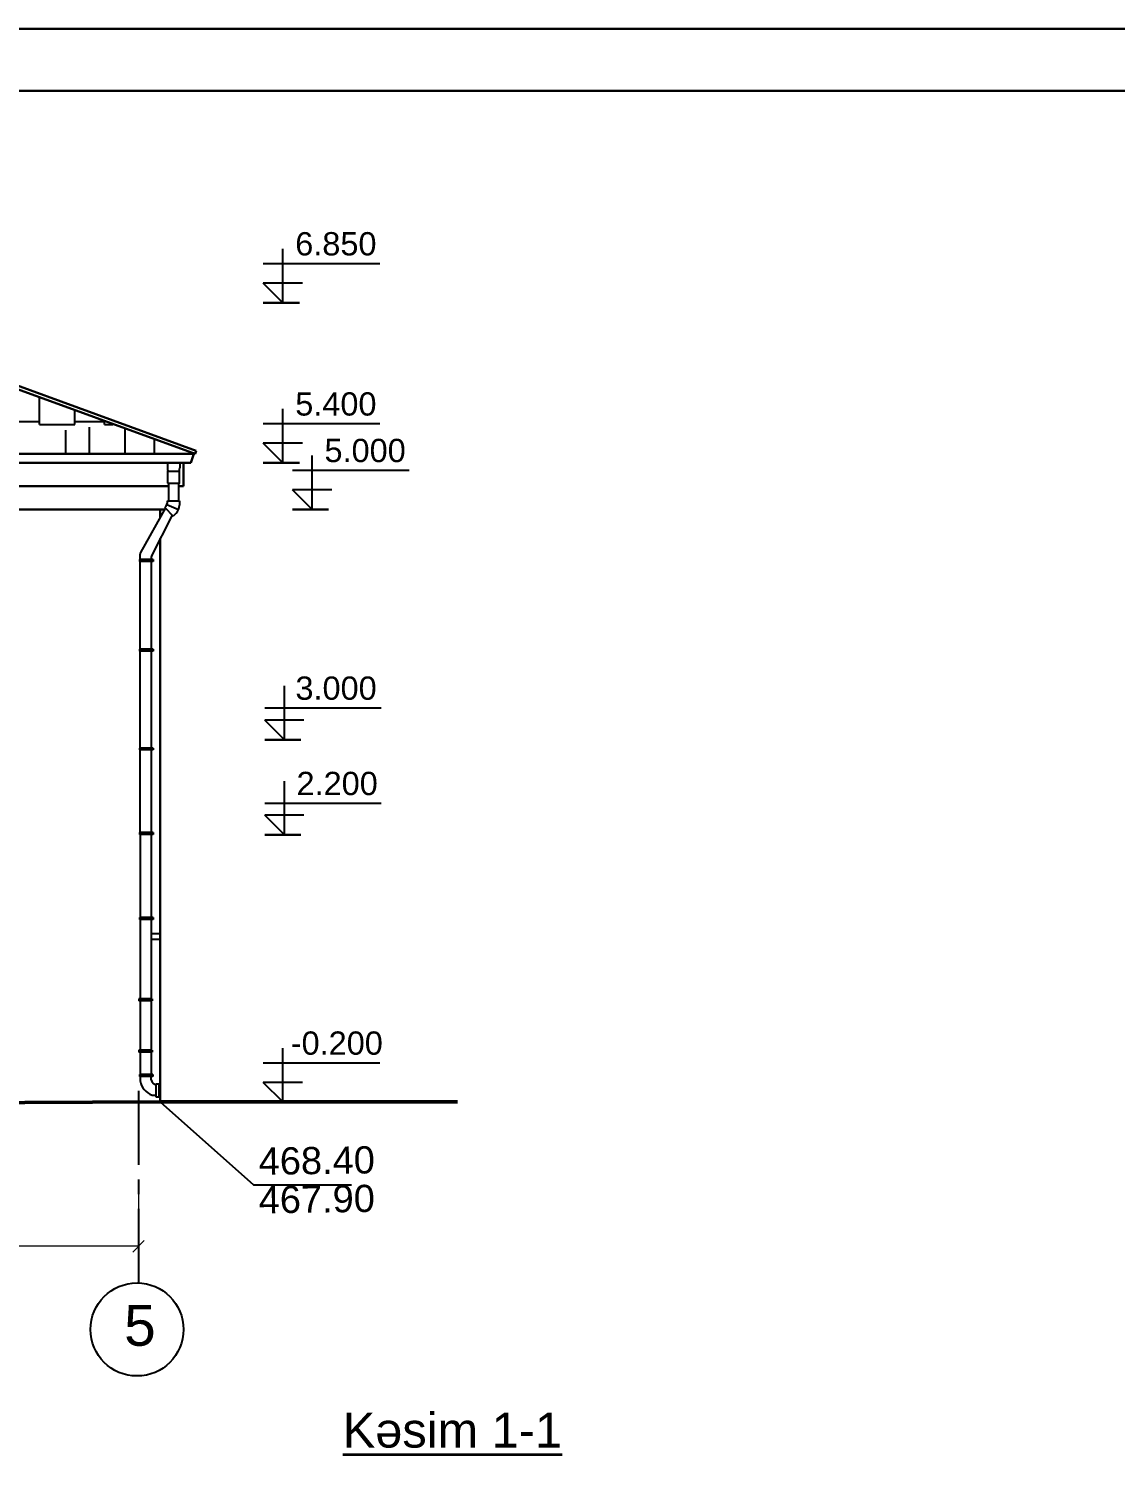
# Model space of a CAD drawing. Header units: millimetres. Extents: x 120281 to 1416367021, y -641565767 to 918373.
# Drawn here: x 1116920 to 1126264, y 816509 to 828936 of the extents above; entities that cross this region are included whole.
import ezdxf

# ---------------------------------------------------------------- set-up
doc = ezdxf.new("R2010")
doc.units = ezdxf.units.MM
doc.linetypes.add('CENTER', pattern=[50.8, 31.75, -6.35, 6.35, -6.35])
for name, color, linetype, lineweight in [('Kunc stamp_n_n yaz_s__Ном._пера__7', 7, 'Continuous', 35), ('Layer2', 7, 'Continuous', 13), ('Sahə rəqəminin xətti', 240, 'Continuous', 30), ('Xar. ölcülər.-1', 230, 'Continuous', 15), ('аракясмя', 130, 'Continuous', 20), ('оси', 85, 'CENTER', 9), ('размер', 90, 'Continuous', 40), ('размер 1', 6, 'Continuous', 15), ('размер2', 210, 'Continuous', 15)]:
    doc.layers.add(name, color=color, linetype=linetype, lineweight=lineweight)
doc.layers.add('Оболочка - Крыша_Pen_No__92', color=23, linetype='Continuous', lineweight=13, true_color=0xbf8080)
doc.styles.add('ARIAL', font='arial.ttf')
doc.styles.get("Standard").update_dxf_attribs({"font": 'arial.ttf'})
doc.styles.add('style5', font='times.ttf', dxfattribs={"height": 400})
doc.styles.add('Times New  Roman', font='times.ttf')
doc.dimstyles.new('250', dxfattribs={"dimtxt": 370, "dimasz": 100, "dimexe": 1.25, "dimexo": 0.625, "dimgap": 60, "dimtad": 1, "dimtxsty": 'Times New  Roman', "dimblk": 'OBLIQUE', "dimcen": 2.5, "dimadec": 0, "dimazin": 0, "dimtfac": 1, "dimtix": 1, "dimtmove": 0, "dimatfit": 3, "dimldrblk": 'OBLIQUE', "dimfxl": 1, "dimlwd": 0, "dimlwe": 0, "dimarcsym": 0})

# ---------------------------------------------------------------- blocks, each defined once
blk = doc.blocks.new('_Oblique')
at = {"color": 0, "linetype": 'ByBlock', "lineweight": -2}
blk.add_line((-0.5, -0.5), (0.5, 0.5), dxfattribs=at)
blk = doc.blocks.new('*D569')
at = {"layer": 'Defpoints', "color": 0, "lineweight": 53, "transparency": 16777216}
for p in [(1117863, 818972), (1097863, 818863), (1097863, 818469)]:
    blk.add_point(p, dxfattribs=at)
at = {"layer": 'Xar. ölcülər.-1', "color": 0, "lineweight": 0, "transparency": 16777216}
for p, q in [((1117863, 818972), (1117863, 818468)), ((1097863, 818863), (1097863, 818468)), ((1117863, 818469), (1097863, 818469))]:
    blk.add_line(p, q, dxfattribs=at)
at = {"layer": 'Xar. ölcülər.-1', "color": 0, "lineweight": 0, "transparency": 16777216, "xscale": 100, "yscale": 100, "zscale": 100, "rotation": 180}
blk.add_blockref('_Oblique', (1097863, 818469), dxfattribs=at)
at = {"layer": 'Xar. ölcülər.-1', "color": 0, "lineweight": 0, "transparency": 16777216, "xscale": 100, "yscale": 100, "zscale": 100}
blk.add_blockref('_Oblique', (1117863, 818469), dxfattribs=at)
at = {"layer": 'Xar. ölcülər.-1', "color": 0, "lineweight": 20, "transparency": 16777216, "insert": (1107863, 818621), "char_height": 180, "attachment_point": 5, "style": 'ARIAL'}
blk.add_mtext('20000', dxfattribs=at)

msp = doc.modelspace()

# ---------------------------------------------------------------- hatches: boundary and pattern name
at = {"layer": 'размер', "lineweight": 25}
h = msp.add_hatch(dxfattribs=at)
h.set_pattern_fill('AR-RSHKE', color=0, scale=2, style=0)
h.set_pattern_definition([(0, (311703.1, 599373.4), (1295.4, 609.6), [304.8, -254, 355.6, -152.4, 457.2, -203.2]), (0, (312007.9, 599398.8), (1295.4, 609.6), [254, -965.2, 203.2, -304.8]), (0, (312617.5, 599335.3), (1295.4, 609.6), [152.4, -1574.8]), (90, (311703.1, 599373.43), (-431.8, 609.6), [584.2, -1854.2]), (90, (312007.9, 599373.43), (-431.8, 609.6), [571.5, -1866.9]), (90, (312261.9, 599373.43), (-431.8, 609.6), [533.4, -1905]), (90, (312617.5, 599335.33), (-431.8, 609.6), [584.2, -1854.2]), (90, (312769.9, 599335.33), (-431.8, 609.6), [584.2, -1854.2]), (90, (313227.1, 599373.43), (-431.8, 609.6), [558.8, -1879.6])])
h.paths.add_polyline_path([(1103533.25855, 826109.60718), (1103483.25855, 826109.60718), (1103783.25855, 826285.25693), (1104083.25855, 826109.60718), (1104033.25855, 826109.60718), (1103783.25855, 826255.98197)], flags=16)
h.paths.add_polyline_path([(1112329.68401, 825580.88658), (1112346.93243, 825592.4391), (1112382.05278, 825513.10609), (1112365.30041, 825502.00433), (1112308.63561, 825465.30872), (1112273.7186, 825544.18241), (1112283.27213, 825550.40913), (1112306.4955, 825565.62131)], flags=16)
h.paths.add_polyline_path([(1111948.48818, 826145.31795), (1111948.48818, 825451.0826), (1112220.3566, 825451.0826), (1112199.42224, 825498.37103), (1112234.88855, 825498.37103), (1112275.251, 825407.19671), (1111574.43694, 825407.19671), (1111614.79938, 825498.37103), (1111650.2657, 825498.37103), (1111629.33133, 825451.0826), (1111901.19976, 825451.0826), (1111901.19976, 826145.31795), (1111924.84397, 826198.72762)], flags=16)
h.paths.add_polyline_path([(1112199.42224, 825498.37103), (1112220.3566, 825451.0826), (1111948.48818, 825451.0826), (1111948.48818, 825498.37103)], flags=16)
h.paths.add_polyline_path([(1111901.19976, 825663.8805), (1111901.19976, 825616.59208), (1111667.13529, 825616.59208), (1111688.06965, 825663.8805)], flags=16)
h.paths.add_polyline_path([(1111671.20006, 825545.65945), (1111702.6016, 825616.59208), (1111901.19976, 825616.59208), (1111901.19976, 825545.65945)], flags=16)
h.paths.add_polyline_path([(1111671.20006, 825545.65945), (1111635.73374, 825545.65945), (1111667.13529, 825616.59208), (1111702.6016, 825616.59208)], flags=16)
h.paths.add_polyline_path([(1111965.30745, 826240.84924), (1111975.59962, 826217.60035), (1111984.17238, 826222.61969), (1112234.17238, 826076.2449), (1112284.17238, 826076.2449), (1111984.17238, 826251.89464)], flags=0)
h.paths.add_polyline_path([(1111975.59962, 826217.60035), (1112038.17702, 826076.2449), (1112234.17238, 826076.2449), (1111984.17238, 826222.61969)], flags=0)
h.paths.add_polyline_path([(1111924.84397, 826198.72762), (1111918.36331, 826184.08853), (1111928.65662, 826190.11525)], flags=0)
h.paths.add_polyline_path([(1111838.57073, 826137.37004), (1111856.06512, 826176.88795), (1111684.17238, 826076.2449), (1111734.17238, 826076.2449)], flags=16)
h.paths.add_polyline_path([(1111759.17238, 825958.01791), (1111811.51091, 826076.2449), (1111759.17238, 826076.2449)], flags=16)
h.paths.add_polyline_path([(1111574.43694, 825407.19671), (1111515.32641, 825407.19671), (1111924.84397, 826332.25179), (1111924.84397, 826198.72762)], flags=16)
h.paths.add_polyline_path([(1111918.36331, 826184.08853), (1111870.62144, 826076.2449), (1111979.06649, 826076.2449), (1111928.65662, 826190.11525)], flags=0)
h.paths.add_polyline_path([(1111811.51091, 826076.2449), (1111838.57073, 826137.37004), (1111734.17238, 826076.2449)], flags=0)
h.paths.add_polyline_path([(1111723.53597, 825663.8805), (1111765.40469, 825758.45734), (1111901.19976, 825758.45734), (1111901.19976, 825663.8805)], flags=16)
h.paths.add_polyline_path([(1112134.0123, 825726.23937), (1111979.06649, 826076.2449), (1111870.62144, 826076.2449), (1111759.17238, 825824.49374), (1111759.17238, 825744.37923), (1111765.40469, 825758.45734), (1111901.19976, 825758.45734), (1111901.19976, 825726.23937)], flags=16)
h.paths.add_polyline_path([(1112038.17702, 826076.2449), (1112193.12283, 825726.23937), (1112209.17238, 825726.23937), (1112209.17238, 826076.2449)], flags=16)
h.paths.add_polyline_path([(1112334.36152, 825407.19671), (1112275.251, 825407.19671), (1111924.84397, 826198.72762), (1111924.84397, 826332.25179)], flags=16)
h.paths.add_polyline_path([(1111614.79938, 825498.37103), (1111635.73374, 825545.65945), (1111901.19976, 825545.65945), (1111901.19976, 825498.37103)], flags=0)
h.paths.add_polyline_path([(1111948.48818, 825498.37103), (1111948.48818, 825545.65945), (1112213.95419, 825545.65945), (1112234.88855, 825498.37103)], flags=16)
h.paths.add_polyline_path([(1112147.08633, 825616.59208), (1112178.48787, 825545.65945), (1111948.48818, 825545.65945), (1111948.48818, 825616.59208)], flags=16)
h.paths.add_polyline_path([(1111948.48818, 825616.59208), (1111948.48818, 825663.8805), (1112161.61828, 825663.8805), (1112182.55265, 825616.59208)], flags=16)
h.paths.add_polyline_path([(1112161.61828, 825663.8805), (1112126.15197, 825663.8805), (1112084.28324, 825758.45734), (1112119.74956, 825758.45734)], flags=16)
h.paths.add_polyline_path([(1103413.88555, 825498.37103), (1103434.81992, 825545.65945), (1103700.28593, 825545.65945), (1103700.28593, 825498.37103)], flags=0)
h.paths.add_polyline_path([(1103700.28593, 825616.59208), (1103700.28593, 825545.65945), (1103470.28623, 825545.65945), (1103501.68778, 825616.59208)], flags=16)
h.paths.add_polyline_path([(1103700.28593, 825616.59208), (1103466.22146, 825616.59208), (1103487.15582, 825663.8805), (1103700.28593, 825663.8805)], flags=16)
h.paths.add_polyline_path([(1103700.28593, 825498.37103), (1103700.28593, 825451.0826), (1103428.41751, 825451.0826), (1103449.35187, 825498.37103)], flags=16)
h.paths.add_polyline_path([(1103998.50841, 825498.37103), (1104019.44277, 825451.0826), (1103747.57435, 825451.0826), (1103747.57435, 825498.37103)], flags=16)
h.paths.add_polyline_path([(1103723.93014, 826198.72762), (1103723.93014, 826332.25179), (1104133.4477, 825407.19671), (1104074.33717, 825407.19671)], flags=16)
h.paths.add_polyline_path([(1103822.49387, 826109.60718), (1103977.43967, 825759.60166), (1104008.25855, 825759.60166), (1104008.25855, 826109.60718)], flags=16)
h.paths.add_polyline_path([(1103723.93014, 826198.72762), (1103684.47694, 826109.60718), (1104033.25855, 826109.60718), (1103783.25855, 826255.98197), (1103723.93014, 826221.24524)], flags=16)
h.paths.add_polyline_path([(1103625.36642, 826109.60718), (1103657.59384, 826182.40539), (1103533.25855, 826109.60718)], flags=16)
h.paths.add_polyline_path([(1103428.41751, 825451.0826), (1103700.28593, 825451.0826), (1103700.28593, 826145.31795), (1103723.93014, 826198.72762), (1103747.57435, 826145.31795), (1103747.57435, 825451.0826), (1104019.44277, 825451.0826), (1103998.50841, 825498.37103), (1104033.97473, 825498.37103), (1104074.33717, 825407.19671), (1103373.52311, 825407.19671), (1103413.88555, 825498.37103), (1103449.35187, 825498.37103)], flags=16)
h.paths.add_polyline_path([(1103700.28593, 825759.60166), (1103700.28593, 826109.60718), (1103558.25855, 826109.60718), (1103558.25855, 825759.60166)], flags=16)
h.paths.add_polyline_path([(1103747.57435, 826109.60718), (1103747.57435, 825759.60166), (1103918.32915, 825759.60166), (1103763.38334, 826109.60718)], flags=16)
h.paths.add_polyline_path([(1103373.52311, 825407.19671), (1103314.41258, 825407.19671), (1103723.93014, 826332.25179), (1103723.93014, 826198.72762)], flags=16)
h.paths.add_polyline_path([(1114863.27611, 826550.00082), (1100850.72732, 826550.01955), (1097428.82656, 825304.53081), (1097375.0351, 825284.95232), (1118314.12367, 825280.93571), (1118339.52933, 825280.93097)])

# ---------------------------------------------------------------- linework, layer by layer
at = {"color": 7, "linetype": 'Continuous', "lineweight": 30}
for p, q in [((1119247.12898, 826581.96728, 0), (1118936.96025, 826581.96728, 0)), ((1119247.12898, 825204.73734, 0), (1118936.96025, 825204.73734, 0)), ((1119498.74464, 824804.70929, 0), (1119188.57592, 824804.70929, 0)), ((1119259.85283, 822824.42992, 0), (1118949.68411, 822824.42992, 0)), ((1119259.85283, 822004.8298, 0), (1118949.68411, 822004.8298, 0)), ((1119247.1264, 819708.83701, 0), (1118936.95768, 819708.83701, 0))]:
    msp.add_line(p, q, dxfattribs=at)
at = {"lineweight": 50, "elevation": 0}
msp.add_lwpolyline([(1095572.73755, 819609.02551), (1097675.33458, 819608.83701), (1118050.77606, 819708.83701), (1120607.37243, 819708.83701)], dxfattribs=at)
at = {"layer": 'Sahə rəqəminin xətti', "color": 0, "lineweight": 25, "elevation": 0}
msp.add_lwpolyline([(1118050.77606, 819708.83701), (1118851.3189, 818997.84538), (1119696.4831, 818996.9933)], dxfattribs=at)
at = {"layer": 'аракясмя', "color": 0, "lineweight": 25}
for p, q in [((1119105.22244, 826581.96728, 0), (1119105.22244, 827046.02978, 0)), ((1118936.47244, 826919.73095, 0), (1119938.61798, 826919.73095, 0)), ((1119273.97244, 826750.98095, 0), (1118936.47244, 826750.98095, 0)), ((1119105.22244, 826581.96728, 0), (1118936.47244, 826750.98095, 0)), ((1119105.22244, 825204.73734, 0), (1119105.22244, 825668.79984, 0)), ((1118936.47244, 825542.50102, 0), (1119938.61798, 825542.50102, 0)), ((1119273.97244, 825373.75102, 0), (1118936.47244, 825373.75102, 0)), ((1119105.22244, 825204.73734, 0), (1118936.47244, 825373.75102, 0)), ((1118114.41932, 825139.19747, 0), (1118114.41932, 825202.94747, 0)), ((1118221.57404, 825202.94747, 0), (1118114.41932, 825202.94747, 0)), ((1118220.4342, 825163.38628, 0), (1118215.50889, 825154.86029, 0)), ((1118215.50889, 825139.19747, 0), (1118215.50889, 825154.86029, 0)), ((1118221.57404, 825167.63811, 0), (1118221.57404, 825202.94747, 0)), ((1119356.83811, 824804.70929, 0), (1119356.83811, 825268.77179, 0)), ((1118122.46411, 825030.21505, 0), (1118122.46411, 824876.95442, 0)), ((1118207.00889, 825130.69747, 0), (1118122.91932, 825130.69747, 0)), ((1118207.46411, 825030.21505, 0), (1118207.46411, 824876.95442, 0)), ((1118215.50889, 825136.64747, 0), (1118215.50889, 825136.64747, 0)), ((1119188.08811, 825142.47296, 0), (1120190.23364, 825142.47296, 0)), ((1119525.58811, 824973.72296, 0), (1119188.08811, 824973.72296, 0)), ((1119356.83811, 824804.70929, 0), (1119188.08811, 824973.72296, 0)), ((1118094.08449, 824816.87357, 0), (1117880.40896, 824432.9344, 0.00002)), ((1118089.93071, 824821.28122, 0), (1118159.88617, 824747.05027, 0)), ((1118107.69923, 824846.63483, 0), (1118208.30703, 824803.20375, 0)), ((1118113.96411, 824876.95442, 0), (1118215.96411, 824876.95442, 0)), ((1118215.96411, 824876.95442, 0), (1118215.96411, 824840.26103, 0)), ((1118151.88266, 824755.54294, 0), (1117973.39974, 824399.81709, 0)), ((1118186.58995, 824772.216, 0), (1118159.88617, 824747.05027, 0)), ((1117877.36799, 824372.77099, 0.00002), (1117877.36528, 824420.85481, 0.00002)), ((1117872.68507, 824372.77099, 0.00002), (1117872.68507, 824355.77099, 0.00002)), ((1117987.86663, 824372.77099, 0.00002), (1117872.68507, 824372.77099, 0.00002)), ((1117987.86543, 824355.77099, 0.00002), (1117872.68507, 824355.77099, 0.00002)), ((1117877.4088, 823602.80491, 0), (1117877.37789, 824355.77099, 0.00002)), ((1117970.86663, 824355.77099, 0.00002), (1117970.80761, 823602.80491, 0)), ((1117970.86697, 824388.73809, 0.00002), (1117970.86663, 824372.77099, 0.00002)), ((1117987.86663, 824372.77099, 0.00002), (1117987.86543, 824355.77099, 0.00002)), ((1117872.9272, 823602.80491, 0), (1117872.92599, 823585.80491, 0)), ((1117988.10876, 823602.80491, 0), (1117872.9272, 823602.80491, 0)), ((1117988.10756, 823585.80491, 0), (1117872.9272, 823585.80491, 0)), ((1117877.46903, 822752.80491, 0), (1117877.43813, 823585.80491, 0)), ((1117970.92686, 823585.80491, 0), (1117970.86784, 822752.80491, 0)), ((1117988.10876, 823602.80491, 0), (1117988.10756, 823585.80491, 0)), ((1119117.94629, 822824.42992, 0), (1119117.94629, 823288.49242, 0)), ((1118949.19629, 823098.77359, 0), (1119951.34183, 823098.77359, 0)), ((1119286.69629, 822993.44359, 0), (1118949.19629, 822993.44359, 0)), ((1119117.94629, 822824.42992, 0), (1118949.19629, 822993.44359, 0)), ((1117872.98743, 822752.80491, 0), (1117872.98622, 822735.80491, 0)), ((1117988.16899, 822752.80491, 0), (1117872.98743, 822752.80491, 0)), ((1117988.16779, 822735.80491, 0), (1117872.98743, 822735.80491, 0)), ((1117877.52926, 822026.2421, 0), (1117877.49836, 822735.80491, 0)), ((1117970.97835, 822735.80491, 0), (1117970.92807, 822026.2421, 0)), ((1117988.16899, 822752.80491, 0), (1117988.16779, 822735.80491, 0)), ((1119117.94629, 822004.8298, 0), (1119117.94629, 822468.8923, 0)), ((1118949.19629, 822279.17347, 0), (1119951.34183, 822279.17347, 0)), ((1119286.69629, 822173.84348, 0), (1118949.19629, 822173.84348, 0)), ((1119117.94629, 822004.8298, 0), (1118949.19629, 822173.84348, 0)), ((1117873.10789, 822026.2421, 0), (1117873.10789, 822009.2421, 0)), ((1117988.28945, 822026.2421, 0), (1117873.10789, 822026.2421, 0)), ((1117988.28825, 822009.2421, 0), (1117873.10789, 822009.2421, 0)), ((1117877.67538, 822009.2421, 0), (1117877.62394, 821296.01668, 0)), ((1117971.16779, 822009.2421, 0), (1117971.10035, 821296.01668, 0)), ((1117988.28945, 822026.2421, 0), (1117988.28825, 822009.2421, 0)), ((1117873.10789, 821296.01668, 0), (1117873.10668, 821279.01668, 0)), ((1117988.28945, 821296.01668, 0), (1117873.10789, 821296.01668, 0)), ((1117988.28825, 821279.01668, 0), (1117873.10789, 821279.01668, 0)), ((1117877.64972, 821279.01668, 0), (1117877.64972, 819945.45061, 0)), ((1117971.04733, 821279.01668, 0), (1117970.95587, 819945.45061, 0)), ((1117988.28945, 821296.01668, 0), (1117988.28825, 821279.01668, 0)), ((1117866.49218, 820597.11888, 0), (1117866.49097, 820580.11888, 0)), ((1117981.67374, 820597.11888, 0), (1117866.49218, 820597.11888, 0)), ((1117981.67254, 820580.11888, 0), (1117866.49218, 820580.11888, 0)), ((1117981.67374, 820597.11888, 0), (1117981.67254, 820580.11888, 0)), ((1117864.80835, 820154.4912, 0), (1117864.80714, 820137.4912, 0)), ((1117979.98991, 820154.4912, 0), (1117864.80835, 820154.4912, 0)), ((1117979.98871, 820137.4912, 0), (1117864.80835, 820137.4912, 0)), ((1117979.98991, 820154.4912, 0), (1117979.98871, 820137.4912, 0)), ((1119105.21986, 819708.83701, 0), (1119105.21986, 820172.89951, 0)), ((1117871.12609, 819945.45061, 0), (1117871.12488, 819928.45061, 0)), ((1117986.7911, 819945.45061, 0), (1117871.12609, 819945.45061, 0)), ((1117986.7911, 819945.45061, 0), (1117986.7899, 819928.45061, 0)), ((1118936.46986, 820046.60069, 0), (1119938.6154, 820046.60069, 0)), ((1117986.7899, 819928.45061, 0), (1117871.60954, 819928.45061, 0)), ((1117876.13509, 819928.45061, 0), (1117876.13327, 819889.60912, 0)), ((1118012.01741, 819855.64365, 0), (1118012.23702, 819855.64365, 0)), ((1118012.23702, 819864.14365, 0), (1118037.73702, 819864.14365, 0)), ((1118012.23702, 819864.14365, 0), (1118012.23702, 819753.76252, 0)), ((1118037.73702, 819864.14365, 0), (1118037.73702, 819753.76252, 0)), ((1119273.96986, 819877.85069, 0), (1118936.46986, 819877.85069, 0)), ((1119105.21986, 819708.83701, 0), (1118936.46986, 819877.85069, 0))]:
    msp.add_line(p, q, dxfattribs=at)
at = {"layer": 'аракясмя', "lineweight": 25}
for p, q in [((1117979.88621, 819767.83798, 0), (1118012.23702, 819767.83798, 0)), ((1118012.23702, 819753.76252, 0), (1118037.73702, 819753.76252, 0))]:
    msp.add_line(p, q, dxfattribs=at)
at = {"layer": 'аракясмя', "color": 0, "lineweight": 25, "elevation": 0}
msp.add_lwpolyline([(1118113.96411, 825030.21505), (1118215.96411, 825030.21505), (1118215.96411, 825130.69747), (1118113.96411, 825130.69747)], close=True, dxfattribs=at)
at = {"layer": 'аракясмя', "color": 0, "lineweight": 25}
msp.add_circle((1117850.77606, 817752.80693, 0), 400, dxfattribs=at)
for centre, radius, start, end in [((1118213.07404, 825167.63811, 0), 8.5, 329.98577622, 0), ((1118122.91932, 825139.19747, 0), 8.5, 180, 270), ((1118207.00889, 825139.19747, 0), 8.5, 270, 0), ((1118037.46411, 824876.95442, 0), 76.5, 313.301538925, 0), ((1118122.46411, 824840.26103, 0), 93.5, 313.301538925, 0), ((1118039.0706, 819923.35099, 0), 166.39438, 191.699721593, 249.164419903), ((1118035.00214, 819918.45456, 0), 66.88429, 171.404782194, 249.900643932)]:
    msp.add_arc(centre, radius, start, end, dxfattribs=at)
at = {"layer": 'аракясмя', "color": 0, "lineweight": 25, "extrusion": (3.65675e-08, 2.06216e-12, 1)}
msp.add_arc((1117902.86528, 824420.85285, 0.0409), 25.5, 150.085411202, 180.003231086, dxfattribs=at)
at = {"layer": 'аракясмя', "color": 0, "lineweight": 25, "extrusion": (6.11849e-08, -2.44532e-08, 1)}
msp.add_arc((1117996.36697, 824388.73755, 0.04824), 25.5, 152.463191096, 179.998791057, dxfattribs=at)
at = {"layer": 'Оболочка - Крыша_Pen_No__92', "color": 0, "lineweight": 30}
for p, q in [((1118360.31582, 825309.12656, 0), (1114863.27606, 826581.96912, 0)), ((1114863.27606, 826550.01955, 0), (1118350.05511, 825280.93576, 0)), ((1097376.49702, 825280.90773, 0), (1118350.05511, 825280.93576, 0)), ((1118312.07423, 825204.76538, 0), (1118339.52933, 825280.93097, 0)), ((1118350.05511, 825280.93576, 0), (1118360.31582, 825309.12656, 0)), ((1097414.47789, 825204.76538, 0), (1118312.07423, 825204.76538, 0)), ((1118250.52388, 825204.73734, 0), (1118250.52388, 825004.73734, 0)), ((1118122.46411, 825004.73734, 0), (1097591.53923, 825004.73734, 0)), ((1118250.52388, 825004.73734, 0), (1118207.46411, 825004.73734, 0)), ((1118087.33025, 824804.73734, 0), (1097626.67344, 824804.73671, 0)), ((1118050.77606, 824739.05558, 0), (1118050.77606, 824804.73734, 0)), ((1118050.77606, 819708.83701, 0), (1118050.77606, 824554.03217, 0))]:
    msp.add_line(p, q, dxfattribs=at)
at = {"layer": 'оси', "color": 0, "lineweight": 25, "ltscale": 20}
msp.add_line((1117863.27606, 819804.82983, 0), (1117863.27606, 818152.80693, 0), dxfattribs=at)
at = {"layer": 'размер', "color": 0, "lineweight": 25}
for p, q in [((1118050.77606, 821154.8299, 0), (1117970.93009, 821154.8299, 0)), ((1118050.77606, 821104.8299, 0), (1117971.16737, 821104.8299, 0)), ((1118050.77606, 819854.57336, 0), (1118037.74756, 819854.57336, 0))]:
    msp.add_line(p, q, dxfattribs=at)
at = {"layer": 'размер 1', "color": 0, "lineweight": 30, "elevation": 0}
for points in [[(1086066.47975, 828936.22404), (1130871.83439, 828936.22404), (1130871.83439, 797252.43755), (1086066.47975, 797252.43755)], [(1088200.06807, 828402.82696), (1130338.43731, 828402.82696), (1130338.43731, 797785.83463), (1088200.06807, 797785.83463)]]:
    msp.add_lwpolyline(points, close=True, dxfattribs=at)

# ---------------------------------------------------------------- texts
at = {"layer": 'Kunc stamp_n_n yaz_s__Ном._пера__7', "color": 0, "linetype": 'Continuous', "insert": (1120563.72326, 816884.8836, 0), "char_height": 300, "width": 28209.064232, "attachment_point": 5, "line_spacing_factor": 1.049432, "style": 'Times New  Roman'}
msp.add_mtext('{\\fArial|b0|i0|c238|p34;\\LKəsim \\fArial|b0|i0|c204|p34;1-1}', dxfattribs=at)
at = {"layer": 'Layer2', "color": 0, "lineweight": 25, "char_height": 233.963714, "attachment_point": 7, "rotation": 0.746901355, "style": 'style5'}
for s, insert in [('{\\fArial|b0|i0|c0|p34;468.40}', (1118898.40243, 819078.94389, 0)), ('{\\fArial|b0|i0|c0|p34;467.90}', (1118898.40243, 818747.65762, 0))]:
    msp.add_mtext_dynamic_manual_height_columns(s, width=801.2630838, gutter_width=1169.81857, heights=[0], dxfattribs=dict(at, insert=insert))
at = {"layer": 'аракясмя', "color": 0, "lineweight": 25}
msp.add_text('5', height=350, dxfattribs=at).set_placement((1117739.33314, 817612.64414, 0))
at = {"layer": 'размер2', "color": 0, "lineweight": 25}
for s, p in [('6.850', (1119211.45651, 826988.57502, 0)), ('5.400', (1119211.45651, 825611.34509, 0)), ('5.000', (1119463.07217, 825211.31703, 0)), ('3.000', (1119213.15217, 823167.61766, 0)), ('2.200', (1119222.52632, 822348.01754, 0)), ('-0.200', (1119172.95271, 820115.44476, 0))]:
    msp.add_text(s, height=200, dxfattribs=at).set_placement(p)

# ---------------------------------------------------------------- dimensions: what is measured, and where the dimension line sits
at = {"layer": 'Xar. ölcülər.-1', "color": 0, "lineweight": 20}
dim = msp.add_linear_dim(base=(1097863.27606, 818469.30942, 0), p1=(1117863.27606, 818972.46654, 0), p2=(1097863.27606, 818863.22397, 0), angle=180, dimstyle='250', override={"dimtxt": 180, "dimexe": 1, "dimtxsty": 'ARIAL'}, dxfattribs=at)
dim.commit()
dim.dimension.update_dxf_attribs({"geometry": '*D569', "text_midpoint": (1107863.27606, 818621.21255, 0)})

doc.saveas('drawing.dxf')
